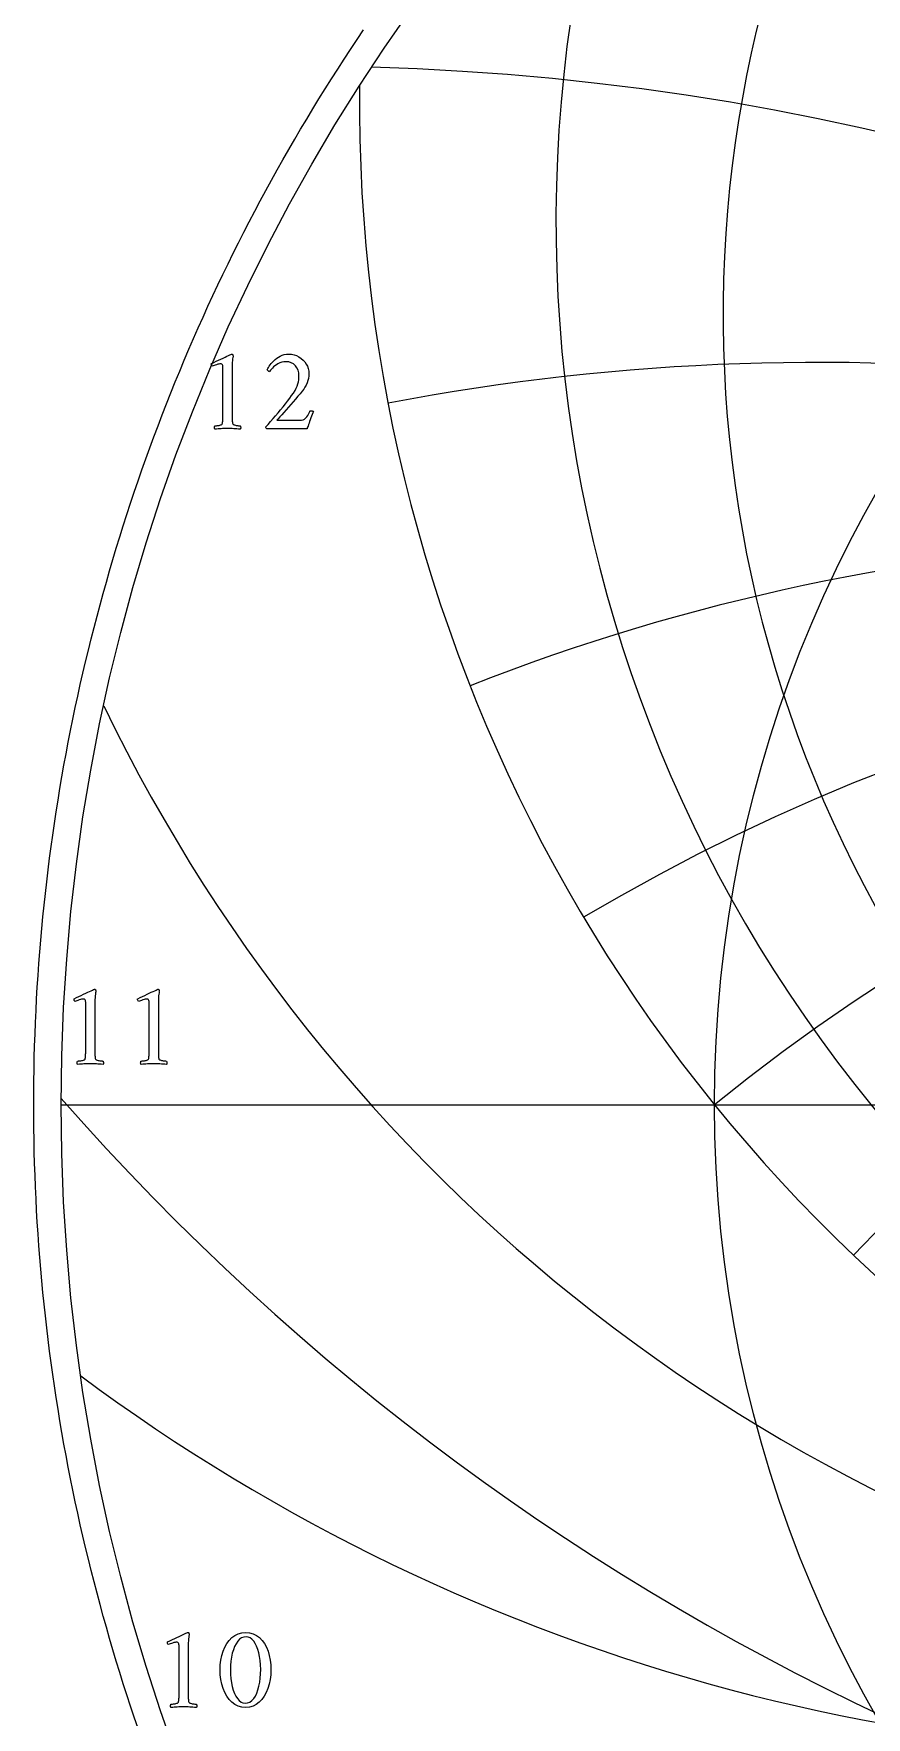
# Model space of a CAD drawing. Header units: millimetres. Extents: x -71 to 71, y -71 to 73.
# Drawn here: x -71.2 to -40.3, y -22.8 to 39.8 of the extents above; entities that cross this region are included whole.
import ezdxf

# ---------------------------------------------------------------- set-up
doc = ezdxf.new("R2010")
doc.units = ezdxf.units.MM
for name, color, linetype in [('CUT_OUTER', 1, 'Continuous'), ('ENGRAVE', 7, 'Continuous'), ('ENGRAVE_FINE', 8, 'Continuous'), ('TEXT', 5, 'Continuous')]:
    doc.layers.add(name, color=color, linetype=linetype)

msp = doc.modelspace()

# ---------------------------------------------------------------- linework, layer by layer
at = {"layer": 'CUT_OUTER'}
msp.add_lwpolyline([(-67.3462, -23.1686), (-67.487, -22.7549), (-67.6254, -22.3404), (-67.7612, -21.9251), (-67.8945, -21.5089), (-68.0252, -21.0919), (-68.1533, -20.6741), (-68.2789, -20.2555), (-68.4019, -19.8362), (-68.5223, -19.4161), (-68.6401, -18.9953), (-68.7554, -18.5738), (-68.8681, -18.1515), (-68.9781, -17.7286), (-69.0856, -17.305), (-69.1905, -16.8808), (-69.2928, -16.456), (-69.3925, -16.0305), (-69.4895, -15.6044), (-69.5839, -15.1777), (-69.6758, -14.7505), (-69.765, -14.3227), (-69.8515, -13.8943), (-69.9355, -13.4655), (-70.0168, -13.0361), (-70.0954, -12.6062), (-70.1715, -12.1759), (-70.2449, -11.7451), (-70.3156, -11.3139), (-70.3837, -10.8822), (-70.4492, -10.4501), (-70.5119, -10.0177), (-70.5721, -9.5848), (-70.6296, -9.1516), (-70.6844, -8.7181), (-70.7366, -8.2842), (-70.7861, -7.85), (-70.8329, -7.4155), (-70.8771, -6.9808), (-70.9186, -6.5458), (-70.9574, -6.1105), (-70.9935, -5.675), (-71.027, -5.2393), (-71.0578, -4.8034), (-71.086, -4.3673), (-71.1114, -3.931), (-71.1342, -3.4946), (-71.1543, -3.0581), (-71.1717, -2.6214), (-71.1865, -2.1847), (-71.1985, -1.7478), (-71.2079, -1.3109), (-71.2146, -0.874), (-71.2187, -0.437), (-71.22, 0), (-71.2187, 0.437), (-71.2146, 0.874), (-71.2079, 1.3109), (-71.1985, 1.7478), (-71.1865, 2.1847), (-71.1717, 2.6214), (-71.1543, 3.0581), (-71.1342, 3.4946), (-71.1114, 3.931), (-71.086, 4.3673), (-71.0578, 4.8034), (-71.027, 5.2393), (-70.9935, 5.675), (-70.9574, 6.1105), (-70.9186, 6.5458), (-70.8771, 6.9808), (-70.8329, 7.4155), (-70.7861, 7.85), (-70.7366, 8.2842), (-70.6844, 8.7181), (-70.6296, 9.1516), (-70.5721, 9.5848), (-70.5119, 10.0177), (-70.4492, 10.4501), (-70.3837, 10.8822), (-70.3156, 11.3139), (-70.2449, 11.7451), (-70.1715, 12.1759), (-70.0954, 12.6062), (-70.0168, 13.0361), (-69.9355, 13.4655), (-69.8515, 13.8943), (-69.765, 14.3227), (-69.6758, 14.7505), (-69.5839, 15.1777), (-69.4895, 15.6044), (-69.3925, 16.0305), (-69.2928, 16.456), (-69.1905, 16.8808), (-69.0856, 17.305), (-68.9781, 17.7286), (-68.8681, 18.1515), (-68.7554, 18.5738), (-68.6401, 18.9953), (-68.5223, 19.4161), (-68.4019, 19.8362), (-68.2789, 20.2555), (-68.1533, 20.6741), (-68.0252, 21.0919), (-67.8945, 21.5089), (-67.7612, 21.9251), (-67.6254, 22.3404), (-67.487, 22.7549), (-67.3462, 23.1686), (-67.2027, 23.5814), (-67.0568, 23.9933), (-66.9083, 24.4043), (-66.7573, 24.8144), (-66.6038, 25.2235), (-66.4477, 25.6317), (-66.2892, 26.039), (-66.1282, 26.4452), (-65.9647, 26.8505), (-65.7987, 27.2547), (-65.6302, 27.6579), (-65.4593, 28.0601), (-65.2859, 28.4612), (-65.11, 28.8613), (-64.9317, 29.2603), (-64.7509, 29.6581), (-64.5677, 30.0549), (-64.3821, 30.4505), (-64.1941, 30.8449), (-64.0036, 31.2382), (-63.8107, 31.6304), (-63.6154, 32.0213), (-63.4178, 32.4111), (-63.2177, 32.7996), (-63.0152, 33.1868), (-62.8104, 33.5729), (-62.6033, 33.9576), (-62.3937, 34.3411), (-62.1818, 34.7233), (-61.9676, 35.1042), (-61.751, 35.4838), (-61.5321, 35.862), (-61.3109, 36.2389), (-61.0874, 36.6144), (-60.8616, 36.9885), (-60.6335, 37.3613), (-60.4031, 37.7326), (-60.1705, 38.1025), (-59.9355, 38.471), (-59.6984, 38.838), (-59.4589, 39.2036), (-59.2173, 39.5677), (-58.9734, 39.9303)], dxfattribs=at)
at = {"layer": 'ENGRAVE'}
msp.add_lwpolyline([(-70.2, 0), (70.2, 0)], dxfattribs=at)
for radius in [70.2, 45.9522]:
    msp.add_circle((0, 0), radius, dxfattribs=at)
for centre, radius, start, end in [((0, 29.3573), 45.6298, 132.219432, 47.780568), ((0, 32.7997), 51.8337, 159.954591, 20.045409), ((0, 37.2113), 59.1294, 179.387133, 0.612867), ((0, -56.7462), 73.0187, 51, 129), ((0, -56.7462), 73.0187, 51, 129), ((-11.3645, 42.4127), 63.5578, 205.733875, 260.102895), ((-27.0703, 46.8871), 71.0127, 233.336387, 276.831602)]:
    msp.add_arc(centre, radius, start, end, dxfattribs=at)
at = {"layer": 'ENGRAVE_FINE'}
for centre, radius, start, end in [((-87.0203, -56.7462), 113.597, 19.697338, 70.43411), ((-87.0203, -56.7462), 113.597, 19.697338, 70.43411), ((-61.27, -56.7462), 95.3192, 25.078922, 88.440652), ((-61.27, -56.7462), 95.3192, 25.078922, 88.440652), ((-42.1574, -56.7462), 84.3148, 30.79319, 100.876652), ((-42.1574, -56.7462), 84.3148, 30.79319, 100.876652), ((-26.5766, -56.7462), 77.7049, 36.936769, 111.475271), ((-26.5766, -56.7462), 77.7049, 36.936769, 111.475271), ((-12.8752, -56.7462), 74.1452, 43.625537, 120.768969), ((-12.8752, -56.7462), 74.1452, 43.625537, 120.768969), ((12.8752, -56.7462), 74.1452, 59.231031, 136.374463), ((12.8752, -56.7462), 74.1452, 59.231031, 136.374463), ((0, 61.7749), 93.357, 221.240592, 318.759408)]:
    msp.add_arc(centre, radius, start, end, dxfattribs=at)
at = {"layer": 'TEXT'}
for points in [[(-64.1938, 25.6082), (-64.1938, 27.3574), (-64.1951, 27.4003), (-64.1988, 27.436), (-64.205, 27.4645), (-64.2137, 27.4858), (-64.2255, 27.5013), (-64.2409, 27.5124), (-64.2598, 27.519), (-64.2824, 27.5212), (-64.3101, 27.5192), (-64.3444, 27.5129), (-64.3853, 27.5025), (-64.4329, 27.488), (-64.4808, 27.4721), (-64.5226, 27.4576), (-64.5583, 27.4444), (-64.5879, 27.4327), (-64.6054, 27.449), (-64.6178, 27.467), (-64.6253, 27.4866), (-64.6278, 27.5079), (-64.6278, 27.5082), (-64.6278, 27.5091), (-64.6278, 27.5104), (-64.6278, 27.5124), (-64.6272, 27.5204), (-64.6256, 27.5268), (-64.6228, 27.5315), (-64.6189, 27.5345), (-64.5308, 27.5745), (-64.4435, 27.6148), (-64.357, 27.6553), (-64.2713, 27.6961), (-64.1897, 27.7353), (-64.1152, 27.7709), (-64.048, 27.8028), (-63.9879, 27.8312), (-63.9382, 27.8545), (-63.9021, 27.8711), (-63.8795, 27.881), (-63.8705, 27.8844), (-63.8617, 27.8844), (-63.8514, 27.8827), (-63.8429, 27.8777), (-63.8359, 27.8694), (-63.8307, 27.8578), (-63.8265, 27.8451), (-63.8229, 27.8334), (-63.8199, 27.8229), (-63.8174, 27.8135), (-63.8185, 27.8067), (-63.8218, 27.7864), (-63.8274, 27.7525), (-63.8351, 27.705), (-63.8429, 27.6451), (-63.8484, 27.5738), (-63.8517, 27.4912), (-63.8528, 27.3972), (-63.8528, 25.6082), (-63.8527, 25.5603), (-63.8523, 25.5141), (-63.8516, 25.4695), (-63.8506, 25.4266), (-63.8485, 25.3865), (-63.8445, 25.3502), (-63.8386, 25.3178), (-63.8307, 25.2893), (-63.8232, 25.2785), (-63.8097, 25.2683), (-63.79, 25.2586), (-63.7643, 25.2495), (-63.7351, 25.2413), (-63.705, 25.2345), (-63.6742, 25.2291), (-63.6425, 25.2251), (-63.6127, 25.2222), (-63.5877, 25.2201), (-63.5673, 25.2189), (-63.5517, 25.2185), (-63.5458, 25.2079), (-63.5412, 25.1941), (-63.538, 25.177), (-63.5362, 25.1565), (-63.5363, 25.136), (-63.539, 25.1188), (-63.5441, 25.105), (-63.5517, 25.0945), (-63.6167, 25.0988), (-63.679, 25.1028), (-63.7385, 25.1065), (-63.7953, 25.11), (-63.8517, 25.1129), (-63.9104, 25.115), (-63.9713, 25.1162), (-64.0344, 25.1166), (-64.095, 25.1162), (-64.1529, 25.115), (-64.2079, 25.1129), (-64.2602, 25.11), (-64.3131, 25.1065), (-64.3698, 25.1028), (-64.4305, 25.0988), (-64.4949, 25.0945), (-64.5026, 25.105), (-64.5077, 25.1188), (-64.5103, 25.136), (-64.5104, 25.1565), (-64.5086, 25.177), (-64.5055, 25.1941), (-64.5009, 25.2079), (-64.4949, 25.2185), (-64.4793, 25.2189), (-64.459, 25.2201), (-64.4339, 25.2222), (-64.4042, 25.2251), (-64.3725, 25.2291), (-64.3416, 25.2345), (-64.3116, 25.2413), (-64.2824, 25.2495), (-64.2569, 25.2586), (-64.2381, 25.2683), (-64.2259, 25.2785), (-64.2204, 25.2893), (-64.2124, 25.3178), (-64.206, 25.3502), (-64.2013, 25.3865), (-64.1982, 25.4266), (-64.1963, 25.4695), (-64.1949, 25.5141), (-64.1941, 25.5603), (-64.1938, 25.6082)], [(-60.8371, 25.7543), (-60.8595, 25.6994), (-60.8825, 25.6408), (-60.906, 25.5787), (-60.9301, 25.513), (-60.9539, 25.4467), (-60.9766, 25.3829), (-60.9982, 25.3216), (-61.0187, 25.2628), (-61.0369, 25.2099), (-61.0519, 25.1664), (-61.0635, 25.1324), (-61.0718, 25.1078), (-62.5686, 25.1078), (-62.5754, 25.1129), (-62.5824, 25.1194), (-62.5898, 25.1273), (-62.5974, 25.1365), (-62.6042, 25.1461), (-62.609, 25.1548), (-62.6119, 25.1627), (-62.6129, 25.1698), (-62.5215, 25.2727), (-62.4291, 25.3779), (-62.3356, 25.4853), (-62.2409, 25.5949), (-62.1468, 25.7053), (-62.0549, 25.8152), (-61.9652, 25.9245), (-61.8778, 26.0333), (-61.7945, 26.1396), (-61.7172, 26.2414), (-61.6461, 26.3388), (-61.5811, 26.4318), (-61.5206, 26.5262), (-61.472, 26.6145), (-61.4353, 26.6967), (-61.4106, 26.7728), (-61.3941, 26.8467), (-61.3823, 26.9223), (-61.3753, 26.9995), (-61.3729, 27.0784), (-61.3814, 27.1847), (-61.4067, 27.2821), (-61.4489, 27.3707), (-61.508, 27.4504), (-61.5801, 27.5162), (-61.6613, 27.5633), (-61.7517, 27.5915), (-61.8512, 27.6009), (-61.9348, 27.5962), (-62.0128, 27.5821), (-62.0854, 27.5586), (-62.1523, 27.5257), (-62.2135, 27.4872), (-62.2686, 27.4471), (-62.3176, 27.4053), (-62.3605, 27.3618), (-62.397, 27.3203), (-62.4269, 27.2843), (-62.4501, 27.2539), (-62.4667, 27.229), (-62.4802, 27.2308), (-62.4939, 27.2362), (-62.5078, 27.2451), (-62.5221, 27.2577), (-62.5347, 27.2712), (-62.5437, 27.2826), (-62.5491, 27.2922), (-62.5509, 27.2998), (-62.5413, 27.3232), (-62.526, 27.3535), (-62.5048, 27.3907), (-62.4778, 27.4349), (-62.445, 27.483), (-62.4064, 27.5323), (-62.362, 27.5827), (-62.3118, 27.6342), (-62.2565, 27.6842), (-62.1972, 27.7305), (-62.1336, 27.7728), (-62.066, 27.8113), (-61.9942, 27.8433), (-61.9182, 27.8661), (-61.8381, 27.8798), (-61.7538, 27.8844), (-61.6521, 27.8779), (-61.5551, 27.8583), (-61.4627, 27.8258), (-61.3751, 27.7803), (-61.2943, 27.7245), (-61.2224, 27.6613), (-61.1593, 27.5906), (-61.105, 27.5124), (-61.0614, 27.4291), (-61.0303, 27.343), (-61.0116, 27.2541), (-61.0054, 27.1625), (-61.0095, 27.0709), (-61.022, 26.9821), (-61.0427, 26.896), (-61.0718, 26.8127), (-61.1081, 26.7321), (-61.1504, 26.6544), (-61.1988, 26.5794), (-61.2534, 26.5071), (-61.3307, 26.4126), (-61.4122, 26.315), (-61.4979, 26.2144), (-61.5877, 26.1108), (-61.6784, 26.0073), (-61.7665, 25.9071), (-61.8522, 25.8102), (-61.9353, 25.7167), (-62.0131, 25.6293), (-62.0826, 25.5511), (-62.1438, 25.4821), (-62.1966, 25.4222), (-61.3375, 25.4222), (-61.2762, 25.4273), (-61.2207, 25.4427), (-61.171, 25.4683), (-61.1272, 25.5041), (-61.0869, 25.5505), (-61.048, 25.6076), (-61.0105, 25.6756), (-60.9744, 25.7543), (-60.968, 25.7659), (-60.9578, 25.7742), (-60.9437, 25.7792), (-60.9257, 25.7809), (-60.9179, 25.7803), (-60.908, 25.7787), (-60.8958, 25.7759), (-60.8814, 25.772), (-60.867, 25.7676), (-60.8548, 25.7632), (-60.8448, 25.7587), (-60.8371, 25.7543)], [(-69.289, 2.011), (-69.289, 3.7602), (-69.2903, 3.8031), (-69.294, 3.8388), (-69.3002, 3.8673), (-69.309, 3.8887), (-69.3207, 3.9042), (-69.3361, 3.9152), (-69.355, 3.9219), (-69.3776, 3.9241), (-69.4053, 3.922), (-69.4396, 3.9158), (-69.4806, 3.9054), (-69.5282, 3.8909), (-69.576, 3.875), (-69.6178, 3.8604), (-69.6535, 3.8473), (-69.6831, 3.8355), (-69.7006, 3.8518), (-69.713, 3.8698), (-69.7205, 3.8895), (-69.723, 3.9108), (-69.723, 3.9111), (-69.723, 3.9119), (-69.723, 3.9133), (-69.723, 3.9152), (-69.7225, 3.9233), (-69.7208, 3.9296), (-69.718, 3.9343), (-69.7141, 3.9374), (-69.626, 3.9774), (-69.5387, 4.0176), (-69.4522, 4.0582), (-69.3665, 4.099), (-69.2849, 4.1382), (-69.2104, 4.1737), (-69.1432, 4.2057), (-69.0831, 4.2341), (-69.0334, 4.2573), (-68.9973, 4.2739), (-68.9747, 4.2839), (-68.9658, 4.2872), (-68.9569, 4.2872), (-68.9467, 4.2856), (-68.9381, 4.2806), (-68.9312, 4.2723), (-68.9259, 4.2606), (-68.9217, 4.2479), (-68.9181, 4.2363), (-68.9151, 4.2258), (-68.9126, 4.2164), (-68.9137, 4.2096), (-68.917, 4.1892), (-68.9226, 4.1553), (-68.9303, 4.1079), (-68.9381, 4.0479), (-68.9436, 3.9767), (-68.9469, 3.8941), (-68.948, 3.8001), (-68.948, 2.011), (-68.9479, 1.9631), (-68.9475, 1.9169), (-68.9468, 1.8724), (-68.9458, 1.8295), (-68.9437, 1.7893), (-68.9397, 1.7531), (-68.9338, 1.7207), (-68.9259, 1.6922), (-68.9184, 1.6814), (-68.9049, 1.6711), (-68.8852, 1.6615), (-68.8595, 1.6523), (-68.8303, 1.6442), (-68.8002, 1.6374), (-68.7694, 1.632), (-68.7377, 1.628), (-68.7079, 1.6251), (-68.6829, 1.623), (-68.6625, 1.6217), (-68.6469, 1.6213), (-68.641, 1.6108), (-68.6364, 1.597), (-68.6332, 1.5798), (-68.6314, 1.5593), (-68.6315, 1.5388), (-68.6342, 1.5217), (-68.6393, 1.5078), (-68.6469, 1.4973), (-68.7119, 1.5016), (-68.7742, 1.5056), (-68.8337, 1.5094), (-68.8905, 1.5128), (-68.9469, 1.5157), (-69.0056, 1.5178), (-69.0665, 1.5191), (-69.1296, 1.5195), (-69.1902, 1.5191), (-69.2481, 1.5178), (-69.3031, 1.5157), (-69.3554, 1.5128), (-69.4083, 1.5094), (-69.4651, 1.5056), (-69.5257, 1.5016), (-69.5902, 1.4973), (-69.5978, 1.5078), (-69.6029, 1.5217), (-69.6055, 1.5388), (-69.6057, 1.5593), (-69.6039, 1.5798), (-69.6007, 1.597), (-69.5961, 1.6108), (-69.5902, 1.6213), (-69.5745, 1.6217), (-69.5542, 1.623), (-69.5291, 1.6251), (-69.4994, 1.628), (-69.4677, 1.632), (-69.4368, 1.6374), (-69.4068, 1.6442), (-69.3776, 1.6523), (-69.3521, 1.6615), (-69.3333, 1.6711), (-69.3211, 1.6814), (-69.3156, 1.6922), (-69.3076, 1.7207), (-69.3012, 1.7531), (-69.2965, 1.7893), (-69.2935, 1.8295), (-69.2915, 1.8724), (-69.2901, 1.9169), (-69.2893, 1.9631), (-69.289, 2.011)], [(-66.9331, 2.011), (-66.9331, 3.7602), (-66.9344, 3.8031), (-66.9381, 3.8388), (-66.9443, 3.8673), (-66.953, 3.8887), (-66.9648, 3.9042), (-66.9802, 3.9152), (-66.9991, 3.9219), (-67.0217, 3.9241), (-67.0494, 3.922), (-67.0837, 3.9158), (-67.1246, 3.9054), (-67.1723, 3.8909), (-67.2201, 3.875), (-67.2619, 3.8604), (-67.2976, 3.8473), (-67.3272, 3.8355), (-67.3447, 3.8518), (-67.3571, 3.8698), (-67.3646, 3.8895), (-67.3671, 3.9108), (-67.3671, 3.9111), (-67.3671, 3.9119), (-67.3671, 3.9133), (-67.3671, 3.9152), (-67.3665, 3.9233), (-67.3649, 3.9296), (-67.3621, 3.9343), (-67.3582, 3.9374), (-67.2701, 3.9774), (-67.1828, 4.0176), (-67.0963, 4.0582), (-67.0106, 4.099), (-66.929, 4.1382), (-66.8545, 4.1737), (-66.7873, 4.2057), (-66.7272, 4.2341), (-66.6775, 4.2573), (-66.6414, 4.2739), (-66.6188, 4.2839), (-66.6098, 4.2872), (-66.601, 4.2872), (-66.5908, 4.2856), (-66.5822, 4.2806), (-66.5753, 4.2723), (-66.57, 4.2606), (-66.5658, 4.2479), (-66.5622, 4.2363), (-66.5592, 4.2258), (-66.5567, 4.2164), (-66.5578, 4.2096), (-66.5611, 4.1892), (-66.5667, 4.1553), (-66.5744, 4.1079), (-66.5822, 4.0479), (-66.5877, 3.9767), (-66.591, 3.8941), (-66.5921, 3.8001), (-66.5921, 2.011), (-66.592, 1.9631), (-66.5916, 1.9169), (-66.5909, 1.8724), (-66.5899, 1.8295), (-66.5878, 1.7893), (-66.5838, 1.7531), (-66.5779, 1.7207), (-66.57, 1.6922), (-66.5625, 1.6814), (-66.549, 1.6711), (-66.5293, 1.6615), (-66.5036, 1.6523), (-66.4744, 1.6442), (-66.4443, 1.6374), (-66.4135, 1.632), (-66.3818, 1.628), (-66.352, 1.6251), (-66.327, 1.623), (-66.3066, 1.6217), (-66.291, 1.6213), (-66.2851, 1.6108), (-66.2805, 1.597), (-66.2773, 1.5798), (-66.2755, 1.5593), (-66.2756, 1.5388), (-66.2783, 1.5217), (-66.2834, 1.5078), (-66.291, 1.4973), (-66.356, 1.5016), (-66.4183, 1.5056), (-66.4778, 1.5094), (-66.5346, 1.5128), (-66.591, 1.5157), (-66.6497, 1.5178), (-66.7106, 1.5191), (-66.7737, 1.5195), (-66.8343, 1.5191), (-66.8922, 1.5178), (-66.9472, 1.5157), (-66.9995, 1.5128), (-67.0524, 1.5094), (-67.1091, 1.5056), (-67.1698, 1.5016), (-67.2343, 1.4973), (-67.2419, 1.5078), (-67.247, 1.5217), (-67.2496, 1.5388), (-67.2498, 1.5593), (-67.248, 1.5798), (-67.2448, 1.597), (-67.2402, 1.6108), (-67.2343, 1.6213), (-67.2186, 1.6217), (-67.1983, 1.623), (-67.1732, 1.6251), (-67.1435, 1.628), (-67.1118, 1.632), (-67.0809, 1.6374), (-67.0509, 1.6442), (-67.0217, 1.6523), (-66.9962, 1.6615), (-66.9774, 1.6711), (-66.9652, 1.6814), (-66.9597, 1.6922), (-66.9517, 1.7207), (-66.9453, 1.7531), (-66.9406, 1.7893), (-66.9375, 1.8295), (-66.9356, 1.8724), (-66.9342, 1.9169), (-66.9334, 1.9631), (-66.9331, 2.011)], [(-65.824, -21.88), (-65.824, -20.1308), (-65.8252, -20.0879), (-65.829, -20.0522), (-65.8352, -20.0237), (-65.8439, -20.0023), (-65.8557, -19.9868), (-65.871, -19.9758), (-65.89, -19.9691), (-65.9125, -19.9669), (-65.9402, -19.969), (-65.9745, -19.9752), (-66.0155, -19.9856), (-66.0631, -20.0001), (-66.111, -20.016), (-66.1528, -20.0306), (-66.1885, -20.0437), (-66.2181, -20.0555), (-66.2355, -20.0391), (-66.248, -20.0212), (-66.2555, -20.0015), (-66.258, -19.9802), (-66.258, -19.9799), (-66.258, -19.9791), (-66.258, -19.9777), (-66.258, -19.9758), (-66.2574, -19.9677), (-66.2557, -19.9614), (-66.253, -19.9567), (-66.2491, -19.9536), (-66.1609, -19.9136), (-66.0736, -19.8734), (-65.9871, -19.8328), (-65.9015, -19.792), (-65.8198, -19.7528), (-65.7454, -19.7173), (-65.6781, -19.6853), (-65.6181, -19.6569), (-65.5684, -19.6337), (-65.5323, -19.6171), (-65.5097, -19.6071), (-65.5007, -19.6038), (-65.4918, -19.6038), (-65.4816, -19.6054), (-65.473, -19.6104), (-65.4661, -19.6187), (-65.4608, -19.6304), (-65.4567, -19.6431), (-65.4531, -19.6547), (-65.4501, -19.6652), (-65.4476, -19.6746), (-65.4487, -19.6814), (-65.452, -19.7018), (-65.4575, -19.7357), (-65.4653, -19.7831), (-65.473, -19.8431), (-65.4786, -19.9143), (-65.4819, -19.9969), (-65.483, -20.0909), (-65.483, -21.88), (-65.4829, -21.9279), (-65.4824, -21.9741), (-65.4817, -22.0186), (-65.4808, -22.0615), (-65.4787, -22.1017), (-65.4747, -22.1379), (-65.4687, -22.1703), (-65.4608, -22.1988), (-65.4534, -22.2096), (-65.4398, -22.2199), (-65.4202, -22.2295), (-65.3944, -22.2387), (-65.3652, -22.2468), (-65.3352, -22.2536), (-65.3043, -22.259), (-65.2726, -22.263), (-65.2429, -22.2659), (-65.2178, -22.268), (-65.1975, -22.2693), (-65.1819, -22.2697), (-65.1759, -22.2802), (-65.1713, -22.294), (-65.1682, -22.3112), (-65.1664, -22.3317), (-65.1665, -22.3522), (-65.1691, -22.3693), (-65.1742, -22.3832), (-65.1819, -22.3937), (-65.2469, -22.3894), (-65.3092, -22.3854), (-65.3687, -22.3816), (-65.4254, -22.3782), (-65.4819, -22.3753), (-65.5406, -22.3732), (-65.6014, -22.3719), (-65.6646, -22.3715), (-65.7252, -22.3719), (-65.783, -22.3732), (-65.8381, -22.3753), (-65.8904, -22.3782), (-65.9433, -22.3816), (-66, -22.3854), (-66.0606, -22.3894), (-66.1251, -22.3937), (-66.1327, -22.3832), (-66.1378, -22.3693), (-66.1405, -22.3522), (-66.1406, -22.3317), (-66.1388, -22.3112), (-66.1356, -22.294), (-66.1311, -22.2802), (-66.1251, -22.2697), (-66.1095, -22.2693), (-66.0891, -22.268), (-66.0641, -22.2659), (-66.0343, -22.263), (-66.0026, -22.259), (-65.9718, -22.2536), (-65.9417, -22.2468), (-65.9125, -22.2387), (-65.8871, -22.2295), (-65.8683, -22.2199), (-65.8561, -22.2096), (-65.8505, -22.1988), (-65.8425, -22.1703), (-65.8362, -22.1379), (-65.8314, -22.1017), (-65.8284, -22.0615), (-65.8265, -22.0186), (-65.8251, -21.9741), (-65.8243, -21.9279), (-65.824, -21.88)], [(-63.3574, -19.6082), (-63.2105, -19.6201), (-63.0756, -19.6558), (-62.9526, -19.7153), (-62.8415, -19.7986), (-62.7426, -19.9017), (-62.6566, -20.0206), (-62.5832, -20.1553), (-62.5226, -20.3057), (-62.4751, -20.4677), (-62.4412, -20.6373), (-62.4209, -20.8143), (-62.4141, -20.9987), (-62.421, -21.1832), (-62.4418, -21.3602), (-62.4764, -21.5297), (-62.5248, -21.6918), (-62.5864, -21.8423), (-62.6604, -21.9774), (-62.7469, -22.097), (-62.8459, -22.201), (-62.9567, -22.2853), (-63.0789, -22.3455), (-63.2125, -22.3816), (-63.3574, -22.3937), (-63.4985, -22.3816), (-63.6297, -22.3455), (-63.7509, -22.2853), (-63.8622, -22.201), (-63.9623, -22.097), (-64.0499, -21.9774), (-64.125, -21.8423), (-64.1877, -21.6918), (-64.2371, -21.5297), (-64.2724, -21.3602), (-64.2936, -21.1832), (-64.3006, -20.9987), (-64.2937, -20.8143), (-64.2729, -20.6373), (-64.2383, -20.4677), (-64.1899, -20.3057), (-64.1282, -20.1553), (-64.0537, -20.0206), (-63.9665, -19.9017), (-63.8666, -19.7986), (-63.7551, -19.7153), (-63.633, -19.6558), (-63.5005, -19.6201), (-63.3574, -19.6082)], [(-63.3352, -19.7676), (-63.4228, -19.778), (-63.5041, -19.8092), (-63.5789, -19.861), (-63.6474, -19.9337), (-63.709, -20.0238), (-63.7631, -20.128), (-63.8098, -20.2463), (-63.8489, -20.3788), (-63.8799, -20.5221), (-63.9021, -20.6732), (-63.9153, -20.8321), (-63.9198, -20.9987), (-63.9153, -21.1635), (-63.9021, -21.3214), (-63.8799, -21.4724), (-63.8489, -21.6165), (-63.8103, -21.75), (-63.7653, -21.8695), (-63.714, -21.9748), (-63.6563, -22.066), (-63.593, -22.1396), (-63.5251, -22.1922), (-63.4524, -22.2237), (-63.3751, -22.2342), (-63.2818, -22.2235), (-63.1968, -22.1911), (-63.1202, -22.1371), (-63.0518, -22.0615), (-62.9916, -21.968), (-62.9394, -21.86), (-62.8953, -21.7377), (-62.8592, -21.601), (-62.8311, -21.454), (-62.811, -21.301), (-62.799, -21.1418), (-62.795, -20.9766), (-62.7992, -20.8104), (-62.8121, -20.6528), (-62.8336, -20.5037), (-62.8636, -20.3633), (-62.9012, -20.234), (-62.9455, -20.1186), (-62.9964, -20.017), (-63.054, -19.9293), (-63.1173, -19.8586), (-63.1852, -19.808), (-63.2579, -19.7777), (-63.3352, -19.7676)]]:
    msp.add_lwpolyline(points, close=True, dxfattribs=at)

doc.saveas('drawing.dxf')
